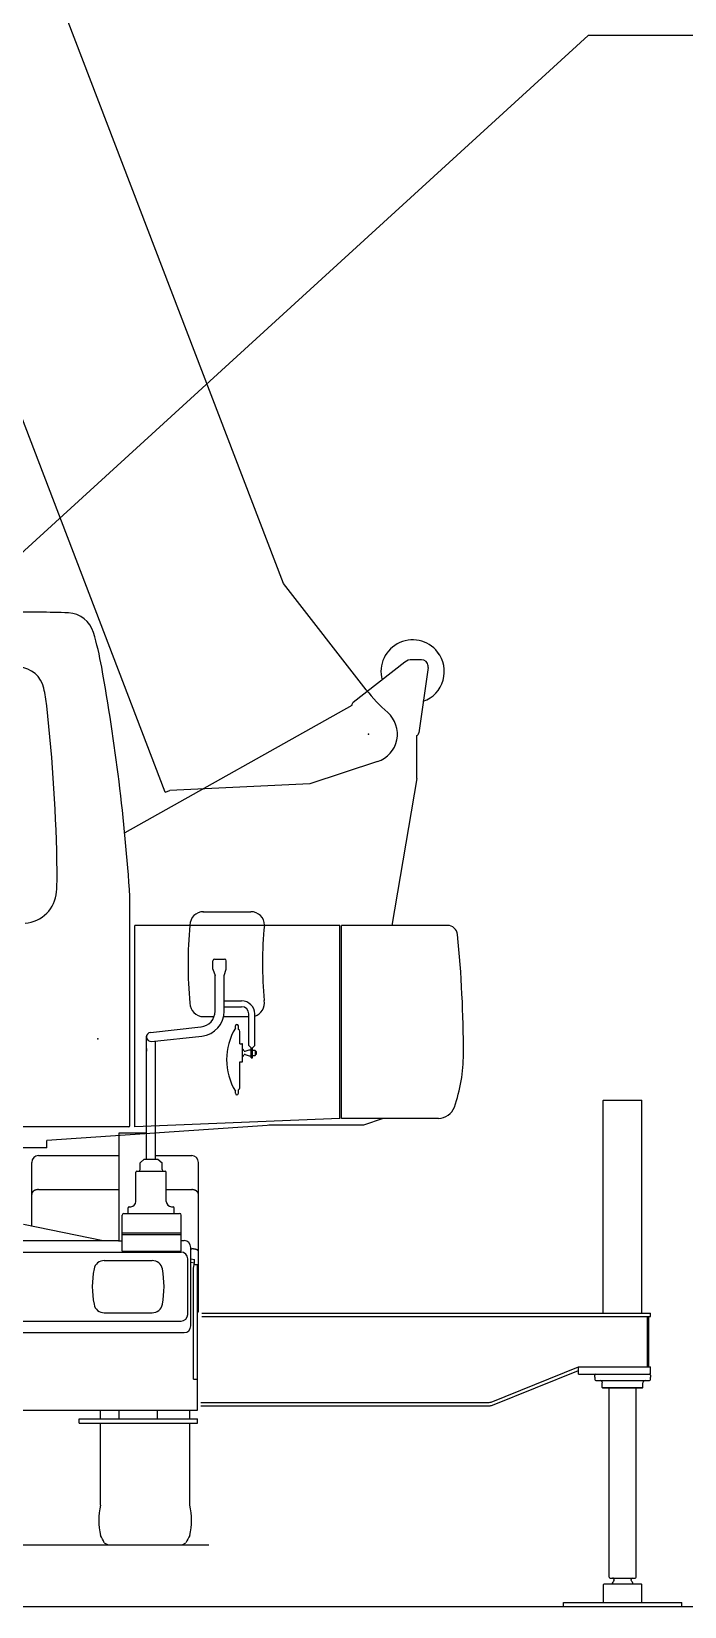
# Model space of a CAD drawing. Header units: millimetres. Extents: x -2078669 to -1085629, y -5987148 to 310365.
# Drawn here: x -1618493 to -1613673, y -4346400 to -4334768 of the extents above; entities that cross this region are included whole.
import ezdxf

# ---------------------------------------------------------------- set-up
doc = ezdxf.new("R2010")
doc.units = ezdxf.units.MM
doc.header["$LTSCALE"] = 500
doc.header["$PDSIZE"] = 300
for name, color, linetype, lineweight in [('D-BYP-STR2', 6, 'Continuous', 25), ('D-BYP-STR8', 5, 'Continuous', 25), ('D-BYP-STRB', 5, 'Continuous', 25)]:
    doc.layers.add(name, color=color, linetype=linetype, lineweight=lineweight)
doc.styles.add('MS ゴシック', font='MS Gothic.ttf')
doc.dimstyles.new('DIM-500-F', dxfattribs={"dimscale": 500, "dimtxt": 3.5, "dimasz": 2.5, "dimexe": 0, "dimexo": 2, "dimgap": 0.8, "dimtad": 1, "dimdec": 0, "dimzin": 0, "dimdsep": 46, "dimtxsty": 'MS ゴシック', "dimblk": 'OPEN', "dimcen": 0.1, "dimclrd": 256, "dimclre": 256, "dimclrt": 256, "dimaunit": 1, "dimadec": 4, "dimazin": 0, "dimtfac": 1, "dimtdec": 0, "dimtmove": 2, "dimatfit": 3, "dimldrblk": 'OPEN', "dimfxl": 1, "dimtolj": 1, "dimtzin": 0, "dimlwd": -1, "dimlwe": -1, "dimarcsym": 2})

# ---------------------------------------------------------------- blocks, each defined once
blk = doc.blocks.new('_Open')
at = {"color": 0, "linetype": 'ByBlock', "lineweight": -2}
for p, q in [((-1, 0.1667), (0, 0)), ((-1, -0.1667), (0, 0)), ((0, 0), (-1, 0))]:
    blk.add_line(p, q, dxfattribs=at)

msp = doc.modelspace()

# ---------------------------------------------------------------- linework, layer by layer
at = {"layer": 'D-BYP-STR2'}
msp.add_line((-1626403.4, -4346399.6, 708000), (-1611903.4, -4346399.6, 708000), dxfattribs=at)
at = {"layer": 'D-BYP-STR8'}
msp.add_line((-1582827.3, -4334797.1, 0), (-1614382.8, -4334797.1, 0), dxfattribs=at)
at = {"layer": 'D-BYP-STRB'}
for p, q in [((-1616633.9, -4338845.3, 708000), (-1620196, -4329547.7, 708000)), ((-1617505.8, -4340385, 708000), (-1621624.5, -4329634.5, 708000)), ((-1616022.3, -4339629.5, 708000), (-1616633.9, -4338845.3, 708000)), ((-1618438.4, -4339057.1, 708000), (-1618668.4, -4339057.1, 708000)), ((-1618428.5, -4339057.1, 708000), (-1618480.6, -4339057.1, 708000)), ((-1615738.3, -4339425.7, 708000), (-1616119.9, -4339724.6, 708000)), ((-1615614.6, -4339407.1, 708000), (-1615684.3, -4339407.1, 708000)), ((-1615565.1, -4339464.2, 708000), (-1615634, -4339948.1, 708000)), ((-1616129.5, -4339744.6, 708000), (-1617805.3, -4340686.4, 708000)), ((-1615649.5, -4340284.6, 708000), (-1615649.5, -4339967.9, 708000)), ((-1615937.9, -4340158.9, 708000), (-1616439.4, -4340324.5, 708000)), ((-1616439.4, -4340324.5, 708000), (-1617473.1, -4340372.5, 708000)), ((-1615649.5, -4340284.6, 708000), (-1615832.1, -4341369.6, 708000)), ((-1617505.8, -4340385, 708000), (-1617473.1, -4340372.5, 708000)), ((-1617766.2, -4341157, 708000), (-1617767, -4341157.1, 708000)), ((-1617767, -4342847.1, 708000), (-1617767, -4341157.1, 708000)), ((-1617228.5, -4341268.3, 708000), (-1616874, -4341268.3, 708000)), ((-1617729.5, -4342857.1, 708000), (-1617729.5, -4341369.6, 708000)), ((-1616217, -4341369.6, 708000), (-1617729.5, -4341369.6, 708000)), ((-1616217, -4342794.6, 708000), (-1616217, -4341369.6, 708000)), ((-1616204.5, -4342794.6, 708000), (-1616204.5, -4341369.6, 708000)), ((-1615422.3, -4341369.6, 708000), (-1616204.5, -4341369.6, 708000)), ((-1617153.8, -4341693.3, 708000), (-1617153.8, -4341630.8, 708000)), ((-1617141.3, -4341618.3, 708000), (-1617067.8, -4341618.3, 708000)), ((-1617055.3, -4341693.3, 708000), (-1617055.3, -4341630.8, 708000)), ((-1617153.8, -4341693.3, 708000), (-1617138.5, -4341739.7, 708000)), ((-1617138.5, -4342003.7, 708000), (-1617138.5, -4341739.7, 708000)), ((-1617138.5, -4341757, 708000), (-1617138.5, -4341739.7, 708000)), ((-1617070.5, -4341739.7, 708000), (-1617055.3, -4341693.3, 708000)), ((-1617070.5, -4342003.7, 708000), (-1617070.5, -4341739.7, 708000)), ((-1617070.5, -4341757, 708000), (-1617070.5, -4341739.7, 708000)), ((-1617070.5, -4341926.7, 708000), (-1616942, -4341926.7, 708000)), ((-1617070.5, -4341969.9, 708000), (-1616942, -4341969.9, 708000)), ((-1617228.5, -4342043.3, 708000), (-1617144.7, -4342043.3, 708000)), ((-1617075.3, -4342043.3, 708000), (-1616888.6, -4342043.3, 708000)), ((-1616988.3, -4342127.9, 708000), (-1616988.3, -4342112.1, 708000)), ((-1616965.8, -4342137.5, 708000), (-1616965.8, -4342112.1, 708000)), ((-1616888.6, -4342257.4, 708000), (-1616888.6, -4342023.3, 708000)), ((-1616845.4, -4342257.4, 708000), (-1616845.4, -4342023.3, 708000)), ((-1617644.8, -4343097.1, 708000), (-1617644.8, -4342188.3, 708000)), ((-1617614.4, -4342159.3, 708000), (-1617242.1, -4342119, 708000)), ((-1617607.1, -4342226.9, 708000), (-1617234.7, -4342186.6, 708000)), ((-1617576.8, -4343097.1, 708000), (-1617576.8, -4342223.6, 708000)), ((-1616955.8, -4342243.3, 708000), (-1616955.8, -4342153.3, 708000)), ((-1617645.2, -4342277.8, 708000), (-1617644.8, -4342297.4, 708000)), ((-1616955.8, -4342243.3, 708000), (-1616939.5, -4342243.3, 708000)), ((-1616934.5, -4342373.3, 708000), (-1616934.5, -4342248.3, 708000)), ((-1616929.5, -4342291.3, 708000), (-1616929.5, -4342285.7, 708000)), ((-1616929.5, -4342335.9, 708000), (-1616929.5, -4342330.3, 708000)), ((-1616917, -4342299.2, 708000), (-1616885.3, -4342288.3, 708000)), ((-1616917, -4342322.4, 708000), (-1616885.3, -4342333.3, 708000)), ((-1616888.6, -4342257.4, 708000), (-1616872.8, -4342273.3, 708000)), ((-1616885.3, -4342288.3, 708000), (-1616872.8, -4342288.3, 708000)), ((-1616885.3, -4342333.3, 708000), (-1616872.8, -4342333.3, 708000)), ((-1616872.8, -4342348.3, 708000), (-1616872.8, -4342273.3, 708000)), ((-1616872.8, -4342333.3, 708000), (-1616872.8, -4342288.3, 708000)), ((-1616872.8, -4342348.3, 708000), (-1616861.3, -4342348.3, 708000)), ((-1616861.3, -4342273.3, 708000), (-1616845.4, -4342257.4, 708000)), ((-1616861.3, -4342348.3, 708000), (-1616861.3, -4342273.3, 708000)), ((-1616861.3, -4342291.6, 708000), (-1616856.3, -4342291.6, 708000)), ((-1616861.3, -4342330.1, 708000), (-1616861.3, -4342291.6, 708000)), ((-1616861.3, -4342330.1, 708000), (-1616856.3, -4342330.1, 708000)), ((-1616856.3, -4342292.1, 708000), (-1616841.6, -4342292.1, 708000)), ((-1616856.3, -4342329.6, 708000), (-1616841.6, -4342329.6, 708000)), ((-1616841.6, -4342292.1, 708000), (-1616840, -4342294.9, 708000)), ((-1616841.6, -4342329.6, 708000), (-1616840, -4342326.8, 708000)), ((-1616840, -4342326.8, 708000), (-1616840, -4342294.9, 708000)), ((-1616840, -4342300.8, 708000), (-1616834, -4342300.8, 708000)), ((-1616840, -4342320.8, 708000), (-1616834, -4342320.8, 708000)), ((-1616834, -4342300.8, 708000), (-1616832.8, -4342302.1, 708000)), ((-1616834, -4342320.8, 708000), (-1616832.8, -4342319.6, 708000)), ((-1616832.8, -4342319.6, 708000), (-1616832.8, -4342302.1, 708000)), ((-1616955.8, -4342568.3, 708000), (-1616955.8, -4342378.3, 708000)), ((-1616955.8, -4342378.3, 708000), (-1616939.5, -4342378.3, 708000)), ((-1616988.3, -4342609.6, 708000), (-1616988.3, -4342593.8, 708000)), ((-1616965.8, -4342609.6, 708000), (-1616965.8, -4342584.1, 708000)), ((-1614272, -4342662.1, 708000), (-1614269.5, -4342659.6, 708000)), ((-1614272, -4344232.1, 708000), (-1614272, -4342662.1, 708000)), ((-1614269.5, -4342659.6, 708000), (-1613989.5, -4342659.6, 708000)), ((-1613989.5, -4342659.6, 708000), (-1613987, -4342662.1, 708000)), ((-1613987, -4344232.1, 708000), (-1613987, -4342662.1, 708000)), ((-1616217, -4342794.6, 708000), (-1617729.5, -4342857.1, 708000)), ((-1615489.4, -4342794.6, 708000), (-1616204.5, -4342794.6, 708000)), ((-1615897, -4342794.6, 708000), (-1616042, -4342844.6, 708000)), ((-1617777, -4342857.1, 708000), (-1619757, -4342857.1, 708000)), ((-1616717, -4342844.6, 708000), (-1618379.5, -4342957.1, 708000)), ((-1617847, -4343698.9, 708000), (-1617847, -4342902.1, 708000)), ((-1617847, -4342902.1, 708000), (-1617646, -4342902.1, 708000)), ((-1616042, -4342844.6, 708000), (-1616742, -4342844.6, 708000)), ((-1618379.5, -4343012.1, 708000), (-1620967, -4343012.1, 708000)), ((-1618379.5, -4343012.1, 708000), (-1618379.5, -4342957.1, 708000)), ((-1618492, -4343587.5, 708000), (-1618492, -4343119.6, 708000)), ((-1618442, -4343069.6, 708000), (-1617847, -4343069.6, 708000)), ((-1617692, -4343122.1, 708000), (-1617660.8, -4343097.1, 708000)), ((-1617692, -4343172.1, 708000), (-1617692, -4343122.1, 708000)), ((-1617660.8, -4343097.1, 708000), (-1617560.8, -4343097.1, 708000)), ((-1617644.8, -4343097.1, 708000), (-1617576.8, -4343097.1, 708000)), ((-1617576.8, -4343069.6, 708000), (-1617310.8, -4343069.6, 708000)), ((-1617560.8, -4343097.1, 708000), (-1617529.5, -4343122.1, 708000)), ((-1617529.5, -4343172.1, 708000), (-1617529.5, -4343122.1, 708000)), ((-1617260.8, -4344222.5, 708000), (-1617260.8, -4343119.6, 708000)), ((-1617723.3, -4343409.6, 708000), (-1617723.3, -4343192.1, 708000)), ((-1617715.8, -4343184.6, 708000), (-1617505.8, -4343184.6, 708000)), ((-1617498.3, -4343409.6, 708000), (-1617498.3, -4343192.1, 708000)), ((-1618442, -4343320.9, 708000), (-1617847, -4343320.9, 708000)), ((-1617498.3, -4343320.9, 708000), (-1617310.8, -4343320.9, 708000)), ((-1617823.3, -4343672.1, 708000), (-1617823.3, -4343509.6, 708000)), ((-1617810.8, -4343497.1, 708000), (-1617400.8, -4343497.1, 708000)), ((-1617780.8, -4343497.1, 708000), (-1617780.8, -4343454.6, 708000)), ((-1617780.8, -4343497.1, 708000), (-1617440.8, -4343497.1, 708000)), ((-1617773.3, -4343447.1, 708000), (-1617760.8, -4343447.1, 708000)), ((-1617460.8, -4343447.1, 708000), (-1617448.3, -4343447.1, 708000)), ((-1617440.8, -4343497.1, 708000), (-1617440.8, -4343454.6, 708000)), ((-1617388.3, -4343776.4, 708000), (-1617388.3, -4343509.6, 708000)), ((-1618551.5, -4343575.1, 708000), (-1617963.4, -4343697.3, 708000)), ((-1621870, -4343697.3, 708000), (-1617863.1, -4343697.3, 708000)), ((-1617862.9, -4343697.6, 708000), (-1617850.8, -4343697.6, 708000)), ((-1617850.8, -4343698.1, 708000), (-1617845.8, -4343698.1, 708000)), ((-1617845.8, -4343698.9, 708000), (-1617823.3, -4343698.9, 708000)), ((-1617823.3, -4343640.9, 708000), (-1617388.3, -4343640.9, 708000)), ((-1617823.3, -4343776.4, 708000), (-1617823.3, -4343647.1, 708000)), ((-1617823.3, -4343776.4, 708000), (-1617823.3, -4343647.1, 708000)), ((-1617823.3, -4343698.9, 708000), (-1617823.3, -4343651.4, 708000)), ((-1617823.3, -4343653.4, 708000), (-1617388.3, -4343653.4, 708000)), ((-1617823.3, -4343767.7, 708000), (-1617823.3, -4343694.8, 708000)), ((-1617388.3, -4343776.4, 708000), (-1617388.3, -4343647.1, 708000)), ((-1617388.3, -4343697.3, 708000), (-1617367, -4343697.3, 708000)), ((-1622119.5, -4343782.1, 708000), (-1617389.5, -4343782.1, 708000)), ((-1617956.4, -4343844.8, 708000), (-1617602.6, -4343844.8, 708000)), ((-1617823.3, -4343776.4, 708000), (-1617388.3, -4343776.4, 708000)), ((-1617823.3, -4343776.4, 708000), (-1617388.3, -4343776.4, 708000)), ((-1617339.5, -4344242.1, 708000), (-1617339.5, -4343832.1, 708000)), ((-1617317, -4344327.3, 708000), (-1617317, -4343747.3, 708000)), ((-1617317, -4343758.8, 708000), (-1617310.8, -4343758.8, 708000)), ((-1617317, -4343831.7, 708000), (-1617289.1, -4343837.5, 708000)), ((-1617317, -4343856.2, 708000), (-1617289.1, -4343862.1, 708000)), ((-1617289.1, -4343862.1, 708000), (-1617289.1, -4343837.5, 708000)), ((-1617317, -4344209, 708000), (-1617317, -4343865.2, 708000)), ((-1617297, -4343900.3, 708000), (-1617289.1, -4343862.1, 708000)), ((-1617297, -4344719.6, 708000), (-1617297, -4343900.3, 708000)), ((-1617291.5, -4343873.5, 708000), (-1617267, -4343873.5, 708000)), ((-1617267, -4344719.6, 708000), (-1617267, -4343873.5, 708000)), ((-1622119.5, -4344292.1, 708000), (-1617389.5, -4344292.1, 708000)), ((-1617956.4, -4344229.8, 708000), (-1617602.6, -4344229.8, 708000)), ((-1617267, -4344222.5, 708000), (-1617260.8, -4344222.5, 708000)), ((-1617234.9, -4344232.1, 708000), (-1613923.3, -4344232.1, 708000)), ((-1617234.9, -4344257.1, 708000), (-1613923.3, -4344257.1, 708000)), ((-1613947, -4344629.6, 708000), (-1613947, -4344257.1, 708000)), ((-1613935.8, -4344629.6, 708000), (-1613935.8, -4344257.1, 708000)), ((-1613923.3, -4344257.1, 708000), (-1613923.3, -4344232.1, 708000)), ((-1620204.5, -4344377.3, 708000), (-1617367, -4344377.3, 708000)), ((-1615100.3, -4344889.4, 708000), (-1614454.5, -4344629.6, 708000)), ((-1615091, -4344912.6, 708000), (-1614454.5, -4344656.6, 708000)), ((-1614454.5, -4344629.6, 708000), (-1613923.3, -4344629.6, 708000)), ((-1614454.5, -4344684.6, 708000), (-1614454.5, -4344629.6, 708000)), ((-1613923.3, -4344684.6, 708000), (-1613923.3, -4344629.6, 708000)), ((-1617297, -4344719.6, 708000), (-1617267, -4344719.6, 708000)), ((-1617297, -4344719.6, 708000), (-1617267, -4344719.6, 708000)), ((-1617267, -4344949.6, 708000), (-1617267, -4344719.6, 708000)), ((-1614454.5, -4344684.6, 708000), (-1613923.3, -4344684.6, 708000)), ((-1614335.7, -4344706.5, 708000), (-1614334.4, -4344691.5, 708000)), ((-1614335.7, -4344707.8, 708000), (-1614334.4, -4344722.8, 708000)), ((-1614326.9, -4344684.6, 708000), (-1613932.1, -4344684.6, 708000)), ((-1614326.9, -4344729.6, 708000), (-1613932.1, -4344729.6, 708000)), ((-1614283.1, -4344738.9, 708000), (-1614281, -4344746.6, 708000)), ((-1614279.5, -4344782.1, 708000), (-1614279.5, -4344747.1, 708000)), ((-1614279.5, -4344782.1, 708000), (-1614277, -4344784.6, 708000)), ((-1614279.5, -4344782.1, 708000), (-1613979.5, -4344782.1, 708000)), ((-1614277, -4344784.6, 708000), (-1613982, -4344784.6, 708000)), ((-1614229.5, -4346182.1, 708000), (-1614229.5, -4344784.6, 708000)), ((-1614029.5, -4346182.1, 708000), (-1614029.5, -4344784.6, 708000)), ((-1613982, -4344784.6, 708000), (-1613979.5, -4344782.1, 708000)), ((-1613979.5, -4344782.1, 708000), (-1613979.5, -4344747.1, 708000)), ((-1613978, -4344746.6, 708000), (-1613976, -4344738.9, 708000)), ((-1613924.6, -4344691.5, 708000), (-1613923.3, -4344706.5, 708000)), ((-1613924.6, -4344722.8, 708000), (-1613923.3, -4344707.8, 708000)), ((-1617242.9, -4344892.1, 708000), (-1615114.3, -4344892.1, 708000)), ((-1622242, -4344949.6, 708000), (-1617267, -4344949.6, 708000)), ((-1618142, -4345014.6, 708000), (-1617267, -4345014.6, 708000)), ((-1618142, -4345044.6, 708000), (-1618142, -4345014.6, 708000)), ((-1617984.5, -4345014.6, 708000), (-1617984.5, -4344949.6, 708000)), ((-1617845.8, -4345014.6, 708000), (-1617845.8, -4344949.6, 708000)), ((-1617563.3, -4345014.6, 708000), (-1617563.3, -4344949.6, 708000)), ((-1617324.5, -4345014.6, 708000), (-1617324.5, -4344949.6, 708000)), ((-1617267, -4345044.6, 708000), (-1617267, -4345014.6, 708000)), ((-1617242.9, -4344917.1, 708000), (-1615114.3, -4344917.1, 708000)), ((-1618142, -4345044.6, 708000), (-1617267, -4345044.6, 708000)), ((-1617984.5, -4345650.9, 708000), (-1617984.5, -4345044.6, 708000)), ((-1617324.5, -4345650.9, 708000), (-1617324.5, -4345044.6, 708000)), ((-1622316.2, -4345943.6, 708000), (-1617184.5, -4345943.6, 708000)), ((-1617955.8, -4345929.9, 708000), (-1617927, -4345943.6, 708000)), ((-1617382, -4345943.6, 708000), (-1617353.3, -4345929.9, 708000)), ((-1614270.8, -4346237.1, 708000), (-1614265.8, -4346232.1, 708000)), ((-1614270.8, -4346369.6, 708000), (-1614270.8, -4346237.1, 708000)), ((-1614265.8, -4346232.1, 708000), (-1613993.3, -4346232.1, 708000)), ((-1614222, -4346189.6, 708000), (-1614037, -4346189.6, 708000)), ((-1613993.3, -4346232.1, 708000), (-1613988.3, -4346237.1, 708000)), ((-1613988.3, -4346369.6, 708000), (-1613988.3, -4346237.1, 708000)), ((-1614567, -4346399.6, 708000), (-1614567, -4346369.6, 708000)), ((-1614567, -4346369.6, 708000), (-1613692, -4346369.6, 708000)), ((-1614567, -4346399.6, 708000), (-1613692, -4346399.6, 708000)), ((-1613692, -4346399.6, 708000), (-1613692, -4346369.6, 708000))]:
    msp.add_line(p, q, dxfattribs=at)
at = {"layer": 'D-BYP-STRB', "elevation": 708000}
for points in [[(-1618442, -4343320.9), (-1618442.6, -4343320.9), (-1618443.2, -4343321), (-1618443.9, -4343321), (-1618444.5, -4343321), (-1618445.1, -4343321), (-1618445.7, -4343321), (-1618446.3, -4343321.1), (-1618446.9, -4343321.1), (-1618447.5, -4343321.2), (-1618448.1, -4343321.2), (-1618448.8, -4343321.3), (-1618449.4, -4343321.3), (-1618450, -4343321.4), (-1618450.6, -4343321.5), (-1618451.2, -4343321.5), (-1618451.8, -4343321.6), (-1618452.4, -4343321.7), (-1618453, -4343321.8), (-1618453.6, -4343321.9), (-1618454.2, -4343322), (-1618454.8, -4343322.1), (-1618455.4, -4343322.2), (-1618455.9, -4343322.3), (-1618456.5, -4343322.5), (-1618457.1, -4343322.6), (-1618457.7, -4343322.7), (-1618458.3, -4343322.9), (-1618458.9, -4343323), (-1618459.4, -4343323.2), (-1618460, -4343323.3), (-1618460.6, -4343323.5), (-1618461.2, -4343323.6), (-1618461.7, -4343323.8), (-1618462.3, -4343324), (-1618462.8, -4343324.2), (-1618463.4, -4343324.3), (-1618464, -4343324.5), (-1618464.5, -4343324.7), (-1618465, -4343324.9), (-1618465.6, -4343325.1), (-1618466.1, -4343325.3), (-1618466.7, -4343325.5), (-1618467.2, -4343325.8), (-1618467.7, -4343326), (-1618468.3, -4343326.2), (-1618468.8, -4343326.4), (-1618469.3, -4343326.7), (-1618469.8, -4343326.9), (-1618470.3, -4343327.1), (-1618470.8, -4343327.4), (-1618471.3, -4343327.6), (-1618471.8, -4343327.9), (-1618472.3, -4343328.2), (-1618472.8, -4343328.4), (-1618473.3, -4343328.7), (-1618473.7, -4343329), (-1618474.2, -4343329.2), (-1618474.7, -4343329.5), (-1618475.1, -4343329.8), (-1618475.6, -4343330.1), (-1618476.1, -4343330.4), (-1618476.5, -4343330.7), (-1618476.9, -4343331), (-1618477.4, -4343331.3), (-1618477.8, -4343331.6), (-1618478.2, -4343331.9), (-1618478.7, -4343332.2), (-1618479.1, -4343332.6), (-1618479.5, -4343332.9), (-1618479.9, -4343333.2), (-1618480.3, -4343333.5), (-1618480.7, -4343333.9), (-1618481.1, -4343334.2), (-1618481.4, -4343334.5), (-1618481.8, -4343334.9), (-1618482.2, -4343335.2), (-1618482.5, -4343335.6), (-1618482.9, -4343335.9), (-1618483.3, -4343336.3), (-1618483.6, -4343336.7), (-1618483.9, -4343337), (-1618484.3, -4343337.4), (-1618484.6, -4343337.7), (-1618484.9, -4343338.1), (-1618485.2, -4343338.5), (-1618485.5, -4343338.9), (-1618485.8, -4343339.2), (-1618486.1, -4343339.6), (-1618486.4, -4343340), (-1618486.7, -4343340.4), (-1618487, -4343340.8), (-1618487.2, -4343341.2), (-1618487.5, -4343341.6), (-1618487.7, -4343342), (-1618488, -4343342.4), (-1618488.2, -4343342.8), (-1618488.4, -4343343.2), (-1618488.7, -4343343.6), (-1618488.9, -4343344), (-1618489.1, -4343344.4), (-1618489.3, -4343344.8), (-1618489.5, -4343345.2), (-1618489.7, -4343345.6), (-1618489.9, -4343346), (-1618490, -4343346.4), (-1618490.2, -4343346.9), (-1618490.4, -4343347.3), (-1618490.5, -4343347.7), (-1618490.7, -4343348.1), (-1618490.8, -4343348.6), (-1618490.9, -4343349), (-1618491.1, -4343349.4), (-1618491.2, -4343349.8), (-1618491.3, -4343350.3), (-1618491.4, -4343350.7), (-1618491.5, -4343351.1), (-1618491.6, -4343351.5), (-1618491.6, -4343352), (-1618491.7, -4343352.4), (-1618491.8, -4343352.8), (-1618491.8, -4343353.3), (-1618491.9, -4343353.7), (-1618491.9, -4343354.1), (-1618492, -4343354.6), (-1618492, -4343355), (-1618492, -4343355.4), (-1618492, -4343355.9), (-1618492, -4343356.3)], [(-1617260.8, -4343356.3), (-1617260.8, -4343355.9), (-1617260.8, -4343355.4), (-1617260.8, -4343355), (-1617260.8, -4343354.6), (-1617260.9, -4343354.1), (-1617260.9, -4343353.7), (-1617261, -4343353.3), (-1617261, -4343352.8), (-1617261.1, -4343352.4), (-1617261.1, -4343352), (-1617261.2, -4343351.5), (-1617261.3, -4343351.1), (-1617261.4, -4343350.7), (-1617261.5, -4343350.3), (-1617261.6, -4343349.8), (-1617261.7, -4343349.4), (-1617261.9, -4343349), (-1617262, -4343348.6), (-1617262.1, -4343348.1), (-1617262.3, -4343347.7), (-1617262.4, -4343347.3), (-1617262.6, -4343346.9), (-1617262.8, -4343346.4), (-1617262.9, -4343346), (-1617263.1, -4343345.6), (-1617263.3, -4343345.2), (-1617263.5, -4343344.8), (-1617263.7, -4343344.4), (-1617263.9, -4343344), (-1617264.1, -4343343.6), (-1617264.3, -4343343.2), (-1617264.6, -4343342.8), (-1617264.8, -4343342.4), (-1617265.1, -4343342), (-1617265.3, -4343341.6), (-1617265.6, -4343341.2), (-1617265.8, -4343340.8), (-1617266.1, -4343340.4), (-1617266.4, -4343340), (-1617266.7, -4343339.6), (-1617267, -4343339.2), (-1617267.3, -4343338.9), (-1617267.6, -4343338.5), (-1617267.9, -4343338.1), (-1617268.2, -4343337.7), (-1617268.5, -4343337.4), (-1617268.9, -4343337), (-1617269.2, -4343336.7), (-1617269.5, -4343336.3), (-1617269.9, -4343335.9), (-1617270.2, -4343335.6), (-1617270.6, -4343335.2), (-1617271, -4343334.9), (-1617271.4, -4343334.5), (-1617271.7, -4343334.2), (-1617272.1, -4343333.9), (-1617272.5, -4343333.5), (-1617272.9, -4343333.2), (-1617273.3, -4343332.9), (-1617273.7, -4343332.6), (-1617274.1, -4343332.2), (-1617274.6, -4343331.9), (-1617275, -4343331.6), (-1617275.4, -4343331.3), (-1617275.9, -4343331), (-1617276.3, -4343330.7), (-1617276.7, -4343330.4), (-1617277.2, -4343330.1), (-1617277.7, -4343329.8), (-1617278.1, -4343329.5), (-1617278.6, -4343329.2), (-1617279.1, -4343329), (-1617279.5, -4343328.7), (-1617280, -4343328.4), (-1617280.5, -4343328.2), (-1617281, -4343327.9), (-1617281.5, -4343327.6), (-1617282, -4343327.4), (-1617282.5, -4343327.1), (-1617283, -4343326.9), (-1617283.5, -4343326.7), (-1617284, -4343326.4), (-1617284.5, -4343326.2), (-1617285.1, -4343326), (-1617285.6, -4343325.8), (-1617286.1, -4343325.5), (-1617286.7, -4343325.3), (-1617287.2, -4343325.1), (-1617287.7, -4343324.9), (-1617288.3, -4343324.7), (-1617288.8, -4343324.5), (-1617289.4, -4343324.3), (-1617290, -4343324.2), (-1617290.5, -4343324), (-1617291.1, -4343323.8), (-1617291.6, -4343323.6), (-1617292.2, -4343323.5), (-1617292.8, -4343323.3), (-1617293.4, -4343323.2), (-1617293.9, -4343323), (-1617294.5, -4343322.9), (-1617295.1, -4343322.7), (-1617295.7, -4343322.6), (-1617296.3, -4343322.5), (-1617296.8, -4343322.3), (-1617297.4, -4343322.2), (-1617298, -4343322.1), (-1617298.6, -4343322), (-1617299.2, -4343321.9), (-1617299.8, -4343321.8), (-1617300.4, -4343321.7), (-1617301, -4343321.6), (-1617301.6, -4343321.5), (-1617302.2, -4343321.5), (-1617302.8, -4343321.4), (-1617303.4, -4343321.3), (-1617304, -4343321.3), (-1617304.7, -4343321.2), (-1617305.3, -4343321.2), (-1617305.9, -4343321.1), (-1617306.5, -4343321.1), (-1617307.1, -4343321), (-1617307.7, -4343321), (-1617308.3, -4343321), (-1617308.9, -4343321), (-1617309.5, -4343321), (-1617310.2, -4343320.9), (-1617310.8, -4343320.9)], [(-1617260.8, -4343775.9), (-1617260.8, -4343775.6), (-1617260.8, -4343775.4), (-1617260.8, -4343775.2), (-1617260.8, -4343775), (-1617260.9, -4343774.8), (-1617260.9, -4343774.6), (-1617261, -4343774.4), (-1617261, -4343774.2), (-1617261.1, -4343774), (-1617261.1, -4343773.8), (-1617261.2, -4343773.6), (-1617261.3, -4343773.3), (-1617261.4, -4343773.1), (-1617261.5, -4343772.9), (-1617261.6, -4343772.7), (-1617261.7, -4343772.5), (-1617261.9, -4343772.3), (-1617262, -4343772.1), (-1617262.1, -4343771.9), (-1617262.3, -4343771.7), (-1617262.4, -4343771.5), (-1617262.6, -4343771.3), (-1617262.8, -4343771.1), (-1617262.9, -4343770.9), (-1617263.1, -4343770.7), (-1617263.3, -4343770.5), (-1617263.5, -4343770.3), (-1617263.7, -4343770.1), (-1617263.9, -4343769.9), (-1617264.1, -4343769.7), (-1617264.3, -4343769.5), (-1617264.6, -4343769.3), (-1617264.8, -4343769.1), (-1617265.1, -4343768.9), (-1617265.6, -4343768.5), (-1617266.1, -4343768.2), (-1617266.7, -4343767.8), (-1617267.3, -4343767.4), (-1617267.9, -4343767.1), (-1617268.5, -4343766.7), (-1617269.2, -4343766.4), (-1617269.9, -4343766), (-1617270.6, -4343765.7), (-1617271.4, -4343765.3), (-1617272.1, -4343765), (-1617272.9, -4343764.7), (-1617273.7, -4343764.4), (-1617274.6, -4343764.1), (-1617275.4, -4343763.8), (-1617276.3, -4343763.5), (-1617277.2, -4343763.2), (-1617278.1, -4343762.9), (-1617279.1, -4343762.6), (-1617280, -4343762.4), (-1617281, -4343762.1), (-1617282, -4343761.9), (-1617283, -4343761.6), (-1617284, -4343761.4), (-1617285.1, -4343761.2), (-1617286.1, -4343761), (-1617287.2, -4343760.8), (-1617288.3, -4343760.6), (-1617289.4, -4343760.4), (-1617290.5, -4343760.2), (-1617291.6, -4343760.1), (-1617292.8, -4343759.9), (-1617293.9, -4343759.8), (-1617295.1, -4343759.6), (-1617296.3, -4343759.5), (-1617297.4, -4343759.4), (-1617298.6, -4343759.3), (-1617299.8, -4343759.2), (-1617301, -4343759.1), (-1617302.2, -4343759), (-1617303.4, -4343758.9), (-1617304.7, -4343758.9), (-1617305.9, -4343758.8), (-1617307.1, -4343758.8), (-1617308.3, -4343758.8), (-1617309.5, -4343758.8), (-1617310.8, -4343758.8)]]:
    msp.add_lwpolyline(points, dxfattribs=at)
at = {"layer": 'D-BYP-STRB'}
for centre, radius, start, end in [((-1618438.4, -4344057.1, 708000), 5000, 87.48705, 90), ((-1618227.9, -4339261.7, 708000), 200, 16.31679, 87.48705), ((-1620435.3, -4339907.9, 708000), 2500, 10.27058, 16.31679), ((-1615679.5, -4339494.6, 708000), 233.8, 32.67929, 195.29562), ((-1615684.3, -4339494.6, 708000), 87.5, 90, 128.06565), ((-1615614.6, -4339457.1, 708000), 50, 3.36562, 90), ((-1615679.5, -4339494.6, 708000), 233.8, 289.6892, 38.04367), ((-1618597.8, -4339661.1, 708000), 200, 12.45898, 85.90806), ((-1632735, -4342136.6, 708000), 15000, 3.74411, 10.27058), ((-1615614.6, -4339457.1, 708000), 50, 351.90555, 9.92412), ((-1619623.1, -4339887.6, 708000), 1250, 6.41122, 12.45898), ((-1615036.6, -4338860.7, 708000), 1250, 217.95389, 228.56303), ((-1630802.7, -4341143.8, 708000), 12500, 0.80295, 6.41122), ((-1616104.5, -4339744.3, 708000), 25, 128.06565, 180), ((-1616004.5, -4339957.1, 708000), 212.5, 288.2745, 48.56303), ((-1615658.7, -4339944.6, 708000), 25, 291.58311, 351.90555), ((-1620053.8, -4340993.2, 708000), 1750, 355.78804, 0.80295), ((-1618557.8, -4341103.3, 708000), 250, 274.0702, 355.78804), ((-1617223.4, -4341368.3, 708000), 100, 90, 180), ((-1616874, -4341368.3, 708000), 100, 0, 90), ((-1614423.4, -4341655.8, 708000), 2914.3, 174.3384, 185.6616), ((-1613896.4, -4341655.8, 708000), 2891.9, 174.29451, 185.32467), ((-1615422.3, -4341444.6, 708000), 75, 5.59483, 90), ((-1624354.5, -4342319.6, 708000), 9050, 0, 5.59483), ((-1617141.3, -4341630.8, 708000), 12.5, 90, 180), ((-1617067.8, -4341630.8, 708000), 12.5, 0, 90), ((-1617223.4, -4341943.3, 708000), 100, 180, 270), ((-1616942, -4342023.3, 708000), 96.6, 0, 90), ((-1616942, -4342023.3, 708000), 53.4, 0, 90), ((-1616874, -4341943.3, 708000), 100, 286.64138, 11.03016), ((-1617254.5, -4342003.7, 708000), 116, 276.17018, 0), ((-1617254.5, -4342003.7, 708000), 184, 276.17018, 0), ((-1616977, -4342112.1, 708000), 11.2, 0, 180), ((-1617610.8, -4342193.1, 708000), 34, 96.17018, 276.17018), ((-1616603.3, -4342360.8, 708000), 450, 148.82116, 211.17884), ((-1616973.3, -4342153.3, 708000), 17.5, 0, 64.62307), ((-1616939.5, -4342248.3, 708000), 5, 0, 90), ((-1616940.8, -4342310.8, 708000), 27.5, 65.85226, 76.86344), ((-1616940.8, -4342310.8, 708000), 27.5, 283.13656, 294.14774), ((-1616940.8, -4342310.8, 708000), 22.5, 36.41759, 60), ((-1616940.8, -4342310.8, 708000), 22.5, 300, 323.58241), ((-1616918.6, -4342294.5, 708000), 5, 216.41759, 288.95469), ((-1616918.6, -4342327.1, 708000), 5, 71.04531, 143.58241), ((-1616482.6, -4342319.6, 708000), 1178.1, 340.58888, 0), ((-1616939.5, -4342373.3, 708000), 5, 270, 0), ((-1616973.3, -4342568.3, 708000), 17.5, 295.37693, 0), ((-1616977, -4342609.6, 708000), 11.2, 180, 0), ((-1615489.4, -4342669.6, 708000), 125, 270, 340.58888), ((-1617777, -4342847.1, 708000), 10, 270, 0), ((-1618442, -4343119.6, 708000), 50, 90, 180), ((-1617310.8, -4343119.6, 708000), 50, 0, 90), ((-1617715.8, -4343192.1, 708000), 7.5, 90, 180), ((-1617704.5, -4343172.1, 708000), 12.5, 270, 0), ((-1617517, -4343172.1, 708000), 12.5, 180, 270), ((-1617505.8, -4343192.1, 708000), 7.5, 0, 90), ((-1617810.8, -4343509.6, 708000), 12.5, 90, 180), ((-1617773.3, -4343454.6, 708000), 7.5, 90, 180), ((-1617760.8, -4343409.6, 708000), 37.5, 270, 0), ((-1617460.8, -4343409.6, 708000), 37.5, 180, 270), ((-1617448.3, -4343454.6, 708000), 7.5, 0, 90), ((-1617400.8, -4343509.6, 708000), 12.5, 0, 90), ((-1617367, -4343747.3, 708000), 50, 0, 90), ((-1617956.4, -4343921.7, 708000), 76.9, 90, 168.88912), ((-1617602.6, -4343921.7, 708000), 76.9, 11.11088, 90), ((-1617389.5, -4343832.1, 708000), 50, 0, 90), ((-1617367.6, -4344037.3, 708000), 676.9, 168.88912, 191.11088), ((-1618191.4, -4344037.3, 708000), 676.9, 348.88912, 11.11088), ((-1617956.4, -4344153, 708000), 76.9, 191.11088, 270), ((-1617602.6, -4344153, 708000), 76.9, 270, 348.88912), ((-1617389.5, -4344242.1, 708000), 50, 270, 0), ((-1617367, -4344327.3, 708000), 50, 270, 0), ((-1614328.2, -4344707.1, 708000), 7.5, 175, 185), ((-1614326.9, -4344692.1, 708000), 7.5, 90, 175), ((-1614326.9, -4344722.1, 708000), 7.5, 185, 270), ((-1614295.1, -4344742.1, 708000), 12.5, 15, 90), ((-1614273.8, -4344744.6, 708000), 7.5, 195, 199.47122), ((-1613963.9, -4344742.1, 708000), 12.5, 90, 165), ((-1613932.1, -4344692.1, 708000), 7.5, 5, 90), ((-1613932.1, -4344722.1, 708000), 7.5, 270, 355), ((-1613930.8, -4344707.1, 708000), 7.5, 355, 5), ((-1615114.3, -4344854.6, 708000), 37.5, 270, 291.91487), ((-1615114.3, -4344854.6, 708000), 62.5, 270, 291.91487), ((-1617497, -4345762, 708000), 500, 167.16143, 193.05555), ((-1617812, -4345762, 708000), 500, 346.94445, 12.83857), ((-1618279.8, -4346062.3, 708000), 350, 22.22291, 32.35309), ((-1617029.3, -4346062.3, 708000), 350, 147.64691, 157.77709), ((-1614222, -4346182.1, 708000), 7.5, 180, 270), ((-1614037, -4346182.1, 708000), 7.5, 270, 0), ((-1614129.5, -4346269.6, 708000), 87.5, 137.05272, 154.62307), ((-1614203.3, -4346202.1, 708000), 12.5, 320.90794, 90), ((-1614055.8, -4346202.1, 708000), 12.5, 90, 225.83918), ((-1614129.5, -4346269.6, 708000), 87.5, 25.37693, 41.98395)]:
    msp.add_arc(centre, radius, start, end, dxfattribs=at)
for p in [(-1616004.5, -4339957.1, 708000), (-1618004.5, -4342207.1, 708000)]:
    msp.add_point(p, dxfattribs=at)

# ---------------------------------------------------------------- leaders
at = {"layer": 'D-BYP-STR8'}
msp.add_leader([(-1623893.4, -4343486, 0), (-1614382.8, -4334797.1, 0)], dimstyle='DIM-500-F', dxfattribs=at)

doc.saveas('drawing.dxf')
